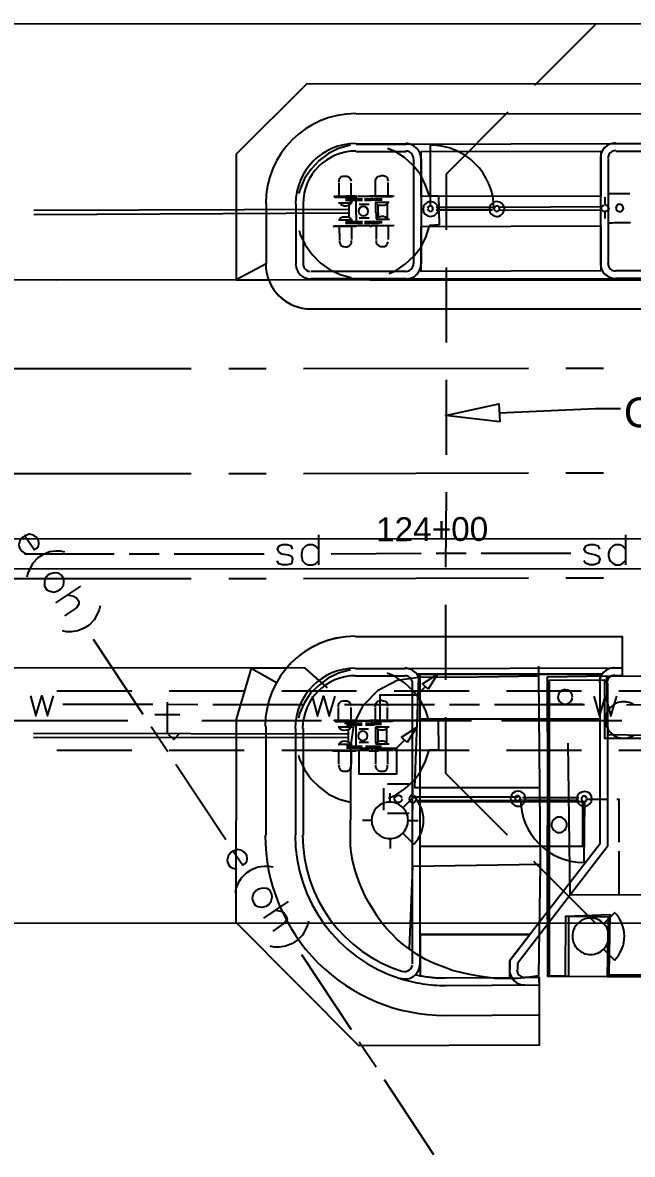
# Model space of a CAD drawing. Header units: feet. Extents: x 0 to 650, y -1 to 438.
# Drawn here: x 333.6 to 374.3, y 219.2 to 294.7 of the extents above; entities that cross this region are included whole.
import ezdxf

# ---------------------------------------------------------------- set-up
doc = ezdxf.new("R2010")
doc.units = ezdxf.units.FT
for name, color, linetype in [('AGUA', 5, 'CONTINUOUS'), ('ANOTACION', 8, 'CONTINUOUS'), ('DIGITALIZADO', 7, 'CONTINUOUS'), ('DRENAJE_PLUVIAL', 3, 'CONTINUOUS'), ('EJE_VIA', 7, 'CONTINUOUS'), ('ELECTRICO_AEREO', 1, 'CONTINUOUS'), ('ESTRUCTURAS', 7, 'CONTINUOUS'), ('METRO_RW', 140, 'CONTINUOUS'), ('TELECOM', 30, 'CONTINUOUS'), ('TOPO', 8, 'CONTINUOUS')]:
    doc.layers.add(name, color=color, linetype=linetype)
doc.styles.add('CAD_TEXT', font='Arial')

msp = doc.modelspace()

# ---------------------------------------------------------------- linework, layer by layer
at = {"layer": 'AGUA'}
for p, q in [((336.267, 249.2), (342.267, 249.2)), ((343.267, 249.2), (345.267, 249.167)), ((346.267, 249.167), (352.267, 249.167)), ((355.067, 249.167), (361.067, 249.167)), ((362.067, 249.167), (364.067, 249.167)), ((365.067, 249.167), (371.067, 249.167)), ((373.867, 249.167), (379.867, 249.133))]:
    msp.add_line(p, q, dxfattribs=at)
for points in [[(334.1, 249.767), (334.467, 248.433), (334.867, 249.767), (335.233, 248.433), (335.633, 249.767)], [(352.9, 249.733), (353.267, 248.4), (353.667, 249.733), (354.033, 248.4), (354.433, 249.733)], [(371.7, 249.733), (372.067, 248.4), (372.467, 249.733), (372.833, 248.4), (373.233, 249.733)]]:
    msp.add_lwpolyline(points, dxfattribs=at)
at = {"layer": 'ANOTACION'}
for points in [[(365.433, 268.033), (361.8, 268.467), (365.367, 269.233), (365.433, 268.033)], [(365.4, 268.633), (371.8, 268.933), (373.467, 268.933)]]:
    msp.add_lwpolyline(points, dxfattribs=at)
at = {"layer": 'DIGITALIZADO'}
msp.add_line((371.233, 242.867), (372.633, 242.867), dxfattribs=at)
for points in [[(373.233, 242.867), (373.367, 242.867), (373.367, 241.5), (373.367, 240)], [(373.367, 239.4), (373.367, 237.9), (373.367, 236.5)]]:
    msp.add_lwpolyline(points, dxfattribs=at)
at = {"layer": 'DRENAJE_PLUVIAL'}
for p, q in [((353.333, 260.5), (353.333, 258.5)), ((373.8, 260.5), (373.8, 258.5)), ((259.333, 260.2), (531.467, 260.333)), ((333.7, 259.233), (339.7, 259.233)), ((340.7, 259.233), (342.7, 259.233)), ((343.7, 259.233), (349.7, 259.233)), ((354.167, 259.233), (360.167, 259.267)), ((361.167, 259.267), (363.167, 259.267)), ((364.167, 259.267), (370.167, 259.267)), ((259.333, 258.2), (531.467, 258.333))]:
    msp.add_line(p, q, dxfattribs=at)
for points in [[(351.6, 259.533), (351.533, 259.733), (351.233, 259.833), (350.933, 259.833), (350.667, 259.733), (350.567, 259.533), (350.667, 259.333), (350.867, 259.233), (351.333, 259.167), (351.533, 259.067), (351.6, 258.867), (351.533, 258.567), (351.233, 258.5), (350.933, 258.5), (350.667, 258.567), (350.567, 258.767)], [(353.333, 259.533), (353.133, 259.733), (352.933, 259.833), (352.667, 259.833), (352.467, 259.733), (352.267, 259.533), (352.2, 259.233), (352.2, 259.067), (352.267, 258.767), (352.467, 258.567), (352.667, 258.5), (352.933, 258.5), (353.133, 258.567), (353.333, 258.767)], [(372.1, 259.533), (372, 259.733), (371.7, 259.833), (371.433, 259.833), (371.133, 259.733), (371.033, 259.533), (371.133, 259.367), (371.333, 259.267), (371.8, 259.167), (372, 259.067), (372.1, 258.867), (372, 258.6), (371.7, 258.5), (371.433, 258.5), (371.133, 258.6), (371.033, 258.767)], [(373.8, 259.533), (373.633, 259.733), (373.433, 259.833), (373.133, 259.833), (372.967, 259.733), (372.767, 259.533), (372.667, 259.267), (372.667, 259.067), (372.767, 258.767), (372.967, 258.6), (373.133, 258.5), (373.433, 258.5), (373.633, 258.6), (373.8, 258.767)]]:
    msp.add_lwpolyline(points, dxfattribs=at)
at = {"layer": 'EJE_VIA'}
for p, q in [((411.233, 288.6), (355.833, 288.567)), ((355.833, 286.567), (359.167, 286.567)), ((359.167, 286.567), (355.833, 286.567)), ((359.167, 286.567), (373.167, 286.6)), ((373.167, 286.6), (411.233, 286.6)), ((355.833, 286.067), (359.167, 286.067)), ((359.667, 285.567), (359.667, 278.567)), ((360.167, 285.567), (360.167, 278.567)), ((372.167, 278.6), (372.167, 285.6)), ((372.667, 278.6), (372.667, 285.6)), ((373.167, 286.1), (411.233, 286.1)), ((349.833, 282.6), (349.833, 278.567)), ((351.833, 278.567), (351.833, 282.567)), ((352.333, 278.567), (352.333, 282.567)), ((360.167, 281.067), (372.167, 281.1)), ((349.833, 278.567), (347.833, 277.5)), ((359.167, 278.067), (352.833, 278.067)), ((411.233, 278.1), (373.167, 278.1)), ((347.833, 277.5), (350.033, 277.5)), ((359.167, 277.567), (352.833, 277.567)), ((359.167, 277.567), (373.167, 277.6)), ((411.233, 277.6), (373.167, 277.6)), ((352.833, 275.567), (411.233, 275.6)), ((352.833, 275.567), (411.233, 275.6)), ((344.833, 264.567), (331.833, 264.567)), ((349.833, 264.567), (347.333, 264.567)), ((367.333, 264.6), (352.333, 264.567)), ((372.333, 264.6), (369.833, 264.6)), ((373.6, 253.7), (355.8, 253.7)), ((351.267, 251.6), (348.833, 251.6)), ((348.833, 251.6), (350.567, 250.633)), ((359.1, 251.567), (355.8, 251.567)), ((373.1, 251.6), (359.1, 251.567)), ((373.6, 251.6), (373.1, 251.6)), ((359.1, 251.067), (355.8, 251.067)), ((372.3, 251.2), (359.9, 251.2)), ((373.6, 251.1), (373.1, 251.1)), ((359.6, 231.867), (359.6, 250.567)), ((360.1, 231.867), (360.1, 250.567)), ((372.1, 250.6), (372.1, 239.867)), ((372.6, 250.6), (372.6, 239.7)), ((368.667, 249.2), (370.933, 249.2)), ((349.8, 247.7), (349.8, 240.467)), ((372.1, 248.2), (360.1, 248.2)), ((351.8, 247.567), (351.8, 240.467)), ((352.3, 247.567), (352.3, 240.467)), ((372.1, 239.867), (366.1, 232.1)), ((372.6, 239.7), (366.6, 231.9)), ((360.1, 233.833), (367.433, 233.833)), ((366.1, 232.1), (366.1, 231.467)), ((366.6, 231.9), (366.6, 231.467)), ((361.8, 230.933), (366.233, 230.967)), ((361.8, 230.933), (366.1, 230.967)), ((361.8, 230.433), (368.033, 230.467)), ((368.067, 230.967), (367.1, 230.967)), ((361.8, 228.433), (368.033, 228.467))]:
    msp.add_line(p, q, dxfattribs=at)
for points in [[(411.233, 290.6), (352.533, 290.567), (347.833, 285.9), (347.833, 277.5), (350.033, 277.5)], [(355.813, 288.6), (355.199, 288.569), (354.602, 288.477), (354.026, 288.329), (353.473, 288.127), (352.948, 287.873), (352.452, 287.572), (351.99, 287.226), (351.563, 286.838), (351.175, 286.411), (350.828, 285.949), (350.527, 285.453), (350.274, 284.928), (350.071, 284.375), (349.923, 283.799), (349.831, 283.203), (349.8, 282.588)], [(355.814, 286.6), (355.404, 286.579), (355.006, 286.518), (354.621, 286.419), (354.252, 286.284), (353.902, 286.115), (353.571, 285.914), (353.262, 285.683), (352.977, 285.424), (352.718, 285.139), (352.487, 284.83), (352.285, 284.499), (352.116, 284.148), (351.981, 283.78), (351.882, 283.395), (351.821, 282.997), (351.8, 282.586)], [(360.167, 285.584), (360.161, 285.688), (360.146, 285.789), (360.087, 285.98), (359.993, 286.152), (359.868, 286.303), (359.718, 286.427), (359.545, 286.52), (359.354, 286.579), (359.253, 286.595), (359.149, 286.6)], [(373.149, 286.633), (373.046, 286.628), (372.945, 286.613), (372.754, 286.553), (372.581, 286.459), (372.431, 286.335), (372.307, 286.185), (372.213, 286.012), (372.154, 285.821), (372.139, 285.72), (372.133, 285.616)], [(355.815, 286.1), (355.455, 286.082), (355.107, 286.028), (354.77, 285.942), (354.447, 285.823), (354.14, 285.675), (353.85, 285.499), (353.58, 285.297), (353.33, 285.07), (353.103, 284.821), (352.901, 284.55), (352.725, 284.261), (352.577, 283.954), (352.459, 283.631), (352.372, 283.294), (352.318, 282.945), (352.3, 282.586)], [(359.667, 285.584), (359.656, 285.688), (359.604, 285.83), (359.515, 285.949), (359.396, 286.038), (359.254, 286.09), (359.15, 286.1)], [(360.167, 286.067), (372.167, 286.1), (372.167, 283.1), (360.167, 283.067), (360.167, 286.067)], [(373.15, 286.133), (373.046, 286.123), (372.903, 286.071), (372.784, 285.982), (372.696, 285.863), (372.644, 285.72), (372.633, 285.616)], [(360.167, 281.067), (372.167, 281.1), (372.167, 278.1), (360.167, 278.067), (360.167, 281.067)], [(372.133, 278.616), (372.139, 278.512), (372.154, 278.411), (372.213, 278.22), (372.307, 278.048), (372.432, 277.897), (372.582, 277.773), (372.755, 277.68), (372.946, 277.621), (373.047, 277.605), (373.151, 277.6)], [(372.633, 278.616), (372.644, 278.512), (372.696, 278.37), (372.785, 278.251), (372.904, 278.162), (373.046, 278.11), (373.15, 278.1)], [(349.8, 278.586), (349.804, 278.436), (349.815, 278.287), (349.833, 278.14), (349.858, 277.994), (349.891, 277.85), (349.93, 277.707), (349.976, 277.568), (350.029, 277.43), (350.089, 277.295), (350.155, 277.164), (350.227, 277.035), (350.306, 276.91), (350.392, 276.789), (350.483, 276.672), (350.58, 276.559), (350.683, 276.45), (350.792, 276.347), (350.905, 276.25), (351.022, 276.159), (351.143, 276.073), (351.268, 275.994), (351.397, 275.922), (351.528, 275.856), (351.663, 275.796), (351.8, 275.743), (351.94, 275.697), (352.082, 275.657), (352.227, 275.625), (352.373, 275.6), (352.52, 275.581), (352.669, 275.57), (352.818, 275.567)], [(351.8, 278.584), (351.805, 278.484), (351.831, 278.336), (351.877, 278.195), (351.944, 278.062), (352.03, 277.939), (352.134, 277.83), (352.253, 277.737), (352.382, 277.664), (352.521, 277.61), (352.667, 277.578), (352.817, 277.567)], [(352.3, 278.584), (352.31, 278.482), (352.349, 278.363), (352.417, 278.256), (352.53, 278.153), (352.643, 278.097), (352.766, 278.069)], [(359.15, 278.067), (359.254, 278.077), (359.397, 278.129), (359.516, 278.218), (359.604, 278.337), (359.656, 278.479), (359.667, 278.584)], [(359.151, 277.567), (359.255, 277.572), (359.355, 277.587), (359.546, 277.647), (359.719, 277.741), (359.869, 277.865), (359.993, 278.015), (360.087, 278.188), (360.146, 278.379), (360.162, 278.48), (360.167, 278.584)], [(350.005, 277.49), (350.098, 277.277), (350.205, 277.074), (350.326, 276.881), (350.46, 276.7), (350.607, 276.529), (350.766, 276.371), (350.935, 276.226), (351.114, 276.093), (351.303, 275.974), (351.5, 275.869), (351.705, 275.779), (351.917, 275.704), (352.135, 275.644), (352.359, 275.601), (352.587, 275.575), (352.818, 275.567)], [(355.78, 253.733), (355.165, 253.702), (354.568, 253.611), (353.992, 253.462), (353.44, 253.26), (352.915, 253.007), (352.419, 252.706), (351.956, 252.359), (351.529, 251.971), (351.141, 251.545), (350.795, 251.082), (350.494, 250.586), (350.24, 250.061), (350.038, 249.509), (349.89, 248.933), (349.798, 248.336), (349.767, 247.721)], [(355.78, 253.733), (355.453, 253.724), (355.128, 253.698), (354.807, 253.654), (354.49, 253.593), (354.177, 253.515), (353.87, 253.421), (353.569, 253.311), (353.274, 253.185), (352.986, 253.043), (352.706, 252.887), (352.434, 252.715), (352.171, 252.529), (351.918, 252.328), (351.676, 252.113), (351.444, 251.884), (351.224, 251.642)], [(373.6, 251.1), (373.6, 253.7), (355.8, 253.7)], [(351.267, 251.6), (348.833, 251.6), (347.833, 248.2), (347.8, 234.667), (356, 226.433), (368.067, 226.467), (368.067, 230.967)], [(355.781, 251.6), (355.371, 251.579), (354.972, 251.518), (354.588, 251.419), (354.219, 251.284), (353.868, 251.115), (353.537, 250.914), (353.228, 250.683), (352.943, 250.424), (352.684, 250.139), (352.453, 249.83), (352.252, 249.499), (352.083, 249.148), (351.948, 248.78), (351.849, 248.395), (351.788, 247.997), (351.767, 247.586)], [(360.1, 250.584), (360.095, 250.688), (360.079, 250.789), (360.02, 250.98), (359.926, 251.152), (359.802, 251.303), (359.651, 251.427), (359.479, 251.52), (359.288, 251.579), (359.187, 251.595), (359.083, 251.6)], [(373.083, 251.633), (372.979, 251.628), (372.878, 251.613), (372.687, 251.553), (372.514, 251.459), (372.364, 251.335), (372.24, 251.185), (372.146, 251.012), (372.087, 250.821), (372.072, 250.72), (372.067, 250.616)], [(355.781, 251.1), (355.422, 251.082), (355.073, 251.028), (354.737, 250.942), (354.414, 250.823), (354.107, 250.675), (353.817, 250.499), (353.546, 250.297), (353.297, 250.07), (353.07, 249.821), (352.868, 249.55), (352.692, 249.261), (352.544, 248.954), (352.425, 248.631), (352.339, 248.294), (352.285, 247.945), (352.267, 247.586)], [(359.6, 250.584), (359.589, 250.688), (359.538, 250.83), (359.448, 250.949), (359.329, 251.038), (359.187, 251.09), (359.083, 251.1)], [(360.1, 251.2), (372.1, 251.2), (372.1, 248.2), (360.1, 248.2), (360.1, 251.2)], [(373.083, 251.133), (372.979, 251.123), (372.837, 251.071), (372.718, 250.982), (372.629, 250.863), (372.577, 250.72), (372.567, 250.616)], [(370.267, 249.685), (370.245, 249.828), (370.183, 249.955), (370.09, 250.057), (369.97, 250.129), (369.831, 250.164), (369.685, 250.157), (369.552, 250.108), (369.441, 250.024), (369.358, 249.912), (369.31, 249.779), (369.303, 249.633), (369.339, 249.494), (369.411, 249.375), (369.514, 249.282), (369.641, 249.221), (369.785, 249.2), (369.928, 249.222), (370.055, 249.283), (370.157, 249.377), (370.229, 249.496), (370.264, 249.635)], [(360.1, 242.7), (370.933, 242.7), (370.933, 239.7), (360.1, 239.7), (360.1, 242.7)], [(349.767, 240.459), (349.781, 239.863), (349.825, 239.27), (349.897, 238.683), (349.998, 238.102), (350.127, 237.527), (350.284, 236.961), (350.468, 236.404), (350.679, 235.856), (350.917, 235.32), (351.18, 234.795), (351.469, 234.283), (351.784, 233.786), (352.123, 233.303), (352.487, 232.836), (352.874, 232.386), (353.285, 231.954), (353.718, 231.542), (354.168, 231.155), (354.634, 230.791), (355.117, 230.452), (355.615, 230.137), (356.126, 229.848), (356.651, 229.584), (357.187, 229.347), (357.735, 229.136), (358.292, 228.952), (358.859, 228.795), (359.433, 228.665), (360.014, 228.564), (360.602, 228.491), (361.194, 228.448), (361.79, 228.433)], [(351.767, 240.458), (351.799, 239.643), (351.896, 238.843), (352.055, 238.061), (352.274, 237.3), (352.551, 236.563), (352.884, 235.853), (353.27, 235.173), (353.707, 234.525), (354.193, 233.914), (354.726, 233.341), (355.304, 232.811), (355.924, 232.325), (356.584, 231.888), (357.282, 231.501), (358.016, 231.169), (358.783, 230.893)], [(352.267, 240.457), (352.297, 239.683), (352.389, 238.923), (352.54, 238.181), (352.749, 237.457), (353.012, 236.757), (353.328, 236.082), (353.695, 235.436), (354.11, 234.821), (354.572, 234.24), (355.078, 233.696), (355.627, 233.192), (356.216, 232.731), (356.843, 232.315), (357.507, 231.948), (358.204, 231.632), (358.933, 231.37)], [(366.1, 230.967), (366.1, 232.1), (367.433, 233.833), (360.1, 233.833), (360.1, 231.1)], [(358.779, 230.913), (358.896, 230.884), (359.014, 230.869), (359.133, 230.868), (359.25, 230.88), (359.365, 230.907), (359.477, 230.946), (359.584, 230.998), (359.685, 231.064), (359.82, 231.183), (359.931, 231.322), (359.991, 231.424), (360.038, 231.533), (360.072, 231.646), (360.093, 231.764), (360.1, 231.884)], [(358.929, 231.39), (359.048, 231.368), (359.168, 231.374), (359.283, 231.407), (359.389, 231.467), (359.497, 231.574), (359.557, 231.677), (359.592, 231.792)], [(359.795, 231.143), (359.918, 231.118), (360.042, 231.094), (360.165, 231.072), (360.289, 231.051), (360.413, 231.032), (360.537, 231.015), (360.662, 231), (360.787, 230.986), (360.911, 230.973), (361.036, 230.963), (361.162, 230.954), (361.287, 230.946), (361.412, 230.941), (361.538, 230.936), (361.663, 230.934), (361.789, 230.933)], [(360.092, 231.085), (360.197, 231.066), (360.302, 231.049), (360.408, 231.033), (360.513, 231.018), (360.619, 231.005), (360.725, 230.992), (360.831, 230.981), (360.937, 230.971), (361.043, 230.962), (361.149, 230.954), (361.256, 230.948), (361.362, 230.943), (361.469, 230.938), (361.576, 230.936), (361.682, 230.934), (361.789, 230.933)], [(366.067, 231.483), (366.072, 231.379), (366.087, 231.278), (366.147, 231.087), (366.241, 230.914), (366.365, 230.764), (366.515, 230.64), (366.688, 230.546), (366.879, 230.487), (366.98, 230.472), (367.084, 230.467)], [(366.567, 231.483), (366.577, 231.379), (366.629, 231.237), (366.718, 231.118), (366.837, 231.029), (366.98, 230.977), (367.084, 230.967)], [(358.783, 230.893), (358.966, 230.838), (359.15, 230.786), (359.334, 230.737), (359.52, 230.692), (359.706, 230.651), (359.893, 230.613), (360.08, 230.579), (360.269, 230.548), (360.457, 230.521), (360.646, 230.498), (360.836, 230.478), (361.026, 230.462), (361.216, 230.449), (361.407, 230.44), (361.598, 230.435), (361.789, 230.433)]]:
    msp.add_lwpolyline(points, dxfattribs=at)
at = {"layer": 'ELECTRICO_AEREO'}
for p, q in [((335.8, 255.967), (337.467, 257.067)), ((338.3, 253.533), (341.6, 248.533)), ((342.167, 247.7), (343.267, 246.033)), ((343.8, 245.2), (347.133, 240.167)), ((349.667, 234.933), (351.333, 236.033)), ((352.2, 232.5), (355.5, 227.5)), ((356.033, 226.667), (357.167, 225)), ((357.7, 224.167), (361, 219.167))]:
    msp.add_line(p, q, dxfattribs=at)
for points in [[(333.733, 260.433), (334.367, 259.5), (334.533, 259.6), (334.633, 259.767), (334.667, 259.9), (334.633, 260.133), (334.467, 260.367), (334.3, 260.467), (334.033, 260.533), (333.733, 260.433), (333.6, 260.333), (333.4, 260.1), (333.333, 259.833), (333.367, 259.633), (333.533, 259.4), (333.7, 259.267), (333.967, 259.233)], [(336.4, 259.333), (336.133, 259.4), (335.8, 259.4), (335.367, 259.367), (334.933, 259.167), (334.6, 258.967), (334.267, 258.6), (334.067, 258.233), (333.933, 257.933), (333.867, 257.667)], [(336.167, 257.8), (335.967, 257.933), (335.7, 257.967), (335.433, 257.9), (335.267, 257.8), (335.067, 257.567), (335.033, 257.3), (335.033, 257.067), (335.2, 256.833), (335.4, 256.733), (335.667, 256.667), (335.933, 256.767), (336.1, 256.867), (336.3, 257.1), (336.333, 257.367), (336.333, 257.567), (336.167, 257.8)], [(336.567, 256.5), (336.967, 256.4), (337.167, 256.3), (337.333, 256.067), (337.333, 255.867), (337.167, 255.633), (336.367, 255.1)], [(338.767, 255.767), (338.7, 255.5), (338.567, 255.2), (338.367, 254.833), (338.033, 254.467), (337.7, 254.267), (337.267, 254.1), (336.833, 254.033), (336.5, 254.033), (336.233, 254.1)], [(347.633, 239.4), (348.267, 238.467), (348.433, 238.567), (348.533, 238.733), (348.567, 238.867), (348.533, 239.1), (348.367, 239.333), (348.2, 239.433), (347.933, 239.5), (347.633, 239.4), (347.467, 239.3), (347.3, 239.067), (347.233, 238.8), (347.267, 238.6), (347.4, 238.367), (347.6, 238.267), (347.867, 238.2)], [(350.3, 238.333), (350.033, 238.367), (349.7, 238.367), (349.267, 238.333), (348.8, 238.133), (348.5, 237.933), (348.167, 237.6), (347.933, 237.233), (347.8, 236.9), (347.767, 236.633)], [(350.067, 236.8), (349.867, 236.9), (349.6, 236.933), (349.3, 236.867), (349.167, 236.767), (348.967, 236.533), (348.9, 236.267), (348.933, 236.067), (349.1, 235.8), (349.267, 235.7), (349.533, 235.667), (349.833, 235.733), (350, 235.833), (350.167, 236.067), (350.233, 236.333), (350.2, 236.533), (350.067, 236.8)], [(350.467, 235.467), (350.867, 235.367), (351.033, 235.267), (351.2, 235.033), (351.233, 234.833), (351.033, 234.6), (350.267, 234.067)], [(352.667, 234.733), (352.6, 234.467), (352.467, 234.167), (352.267, 233.8), (351.9, 233.467), (351.6, 233.233), (351.133, 233.067), (350.733, 233), (350.367, 233), (350.1, 233.067)]]:
    msp.add_lwpolyline(points, dxfattribs=at)
at = {"layer": 'ESTRUCTURAS'}
for p, q in [((360.8, 282.4), (360.8, 286.5)), ((361.333, 283.1), (360.733, 283.1)), ((361.333, 283.1), (361.367, 281.167)), ((365.433, 282.367), (372.233, 282.4)), ((355.367, 282.2), (334.333, 282.133)), ((334.333, 281.867), (355.367, 281.967)), ((364.933, 282.333), (361.167, 282.333)), ((364.933, 282.167), (361.167, 282.167)), ((372.233, 282.167), (365.433, 282.133)), ((361.367, 281.167), (360.733, 281.133)), ((361.3, 248.1), (360.7, 248.067)), ((361.3, 248.1), (361.333, 246.133)), ((355.333, 247.2), (334.3, 247.233)), ((334.3, 247), (355.333, 246.967)), ((361.333, 246.133), (360.7, 246.133)), ((358.1, 242.633), (358.1, 243.267)), ((359.7, 243.033), (358.967, 242.3)), ((359.8, 242.767), (366.633, 242.767)), ((366.633, 243), (359.833, 243)), ((366.933, 242.967), (370.7, 242.967)), ((366.933, 242.8), (370.7, 242.8)), ((371.067, 242.7), (371.033, 238.633)), ((356.9, 241.433), (356.267, 241.433)), ((359.333, 241.433), (359.967, 241.433)), ((358.1, 240.2), (358.1, 239.567)), ((359.7, 239.833), (358.967, 240.567)), ((373.1, 235.3), (372.367, 234.567)), ((373.1, 232.1), (372.367, 232.833))]:
    msp.add_line(p, q, dxfattribs=at)
for points in [[(355.467, 286.5), (354.667, 286.267), (354, 285.933), (353.367, 285.467), (352.833, 284.9), (352.4, 284.267), (352.1, 283.567), (352, 283.267)], [(360.733, 283.1), (360.467, 283.833), (360.133, 284.533), (359.633, 285.133), (359.067, 285.667), (358.433, 286.067), (357.933, 286.267)], [(365.033, 282.252), (365.011, 282.687), (364.947, 283.109), (364.842, 283.516), (364.699, 283.906), (364.519, 284.278), (364.306, 284.628), (364.062, 284.955), (363.787, 285.257), (363.485, 285.531), (363.158, 285.775), (362.807, 285.988), (362.436, 286.167), (362.045, 286.31), (361.638, 286.414), (361.216, 286.478), (360.781, 286.5)], [(354.7, 284.033), (354.7, 284.133), (354.733, 284.267), (354.833, 284.4), (354.967, 284.433), (355.1, 284.433), (355.233, 284.433), (355.367, 284.367), (355.467, 284.233), (355.5, 284.1)], [(354.7, 283.067), (354.7, 283.2), (354.7, 283.3), (354.7, 283.433), (354.7, 283.567), (354.7, 283.7), (354.7, 283.833), (354.7, 283.967)], [(355.5, 283.1), (355.5, 283.233), (355.5, 283.333), (355.5, 283.467), (355.5, 283.6), (355.5, 283.7), (355.5, 283.833), (355.5, 283.967)], [(357.133, 284.033), (357.133, 284.133), (357.167, 284.267), (357.267, 284.4), (357.4, 284.433), (357.533, 284.467), (357.667, 284.467), (357.767, 284.433), (357.9, 284.333), (357.933, 284.2), (357.967, 284.1)], [(357.133, 283.1), (357.133, 283.233), (357.133, 283.333), (357.133, 283.467), (357.133, 283.633), (357.133, 283.733), (357.133, 283.867), (357.133, 284)], [(357.967, 283.1), (357.967, 283.233), (357.967, 283.333), (357.967, 283.467), (357.967, 283.633), (357.967, 283.733), (357.967, 283.867), (357.967, 284)], [(372.667, 283.267), (372.767, 283.267), (372.9, 283.267), (373.033, 283.267), (373.167, 283.267), (373.3, 283.267), (373.467, 283.267), (373.567, 283.267), (373.7, 283.267), (373.833, 283.267), (373.967, 283.267), (374.1, 283.267)], [(355.933, 283.067), (355.8, 283.1), (355.667, 283.1), (355.533, 283.1), (355.4, 283.1), (355.267, 283.1), (355.167, 283.1), (355.033, 283.067), (354.9, 283.067), (354.767, 283.067), (354.633, 283.067), (354.5, 283.067), (354.367, 283.067), (354.467, 283.033), (354.6, 283.033)], [(354.633, 283.033), (354.767, 283.033), (354.9, 283.033), (355.1, 283.033), (355.233, 283.033), (355.367, 283.033), (355.5, 283.033), (355.633, 283.033), (355.767, 283.033), (355.9, 283.033)], [(355.6, 282.667), (355.467, 282.667), (355.333, 282.633), (355.2, 282.633), (355.067, 282.633), (354.933, 282.633), (354.8, 282.633), (354.667, 282.633)], [(355.533, 282.667), (355.433, 282.533), (355.3, 282.467), (355.2, 282.433), (355.067, 282.433), (354.933, 282.467), (354.8, 282.533)], [(356.267, 282.9), (356.133, 282.9), (356.033, 282.9), (355.9, 282.9), (355.767, 282.9), (355.633, 282.9), (355.5, 282.9), (355.367, 282.9), (355.233, 282.9), (355.133, 282.9)], [(356.267, 282.8), (356.133, 282.8), (356.033, 282.8), (355.9, 282.8), (355.767, 282.8), (355.633, 282.8), (355.5, 282.8), (355.367, 282.8), (355.233, 282.8), (355.133, 282.8)], [(355.367, 281.667), (355.367, 282.2), (355.367, 282.5)], [(355.867, 281.367), (355.867, 281.5), (355.867, 281.633), (355.867, 281.767), (355.833, 281.9), (355.833, 282.067), (355.833, 282.2), (355.833, 282.333), (355.833, 282.467), (355.833, 282.6), (355.833, 282.733)], [(356.733, 283.067), (356.6, 283.067), (356.467, 283.067), (356.333, 283.067), (356.2, 283.067), (356.067, 283.067), (355.967, 283.067)], [(356, 282.082), (356.025, 281.959), (356.094, 281.859), (356.194, 281.791), (356.318, 281.767), (356.441, 281.792), (356.541, 281.86), (356.609, 281.961), (356.633, 282.084), (356.608, 282.208), (356.54, 282.308), (356.439, 282.376), (356.316, 282.4), (356.192, 282.375), (356.092, 282.306), (356.024, 282.206), (356, 282.082)], [(356.7, 282.533), (356.567, 282.533), (356.433, 282.533), (356.3, 282.533), (356.167, 282.533), (356.033, 282.533)], [(357.567, 282.9), (357.433, 282.9), (357.3, 282.9), (357.167, 282.9), (357.033, 282.9), (356.9, 282.9), (356.8, 282.9), (356.667, 282.9), (356.533, 282.9), (356.4, 282.9)], [(357.567, 282.833), (357.433, 282.833), (357.3, 282.833), (357.167, 282.833), (357.033, 282.833), (356.9, 282.833), (356.8, 282.8), (356.667, 282.8), (356.533, 282.8), (356.4, 282.8)], [(358.367, 283.067), (358.233, 283.1), (358.1, 283.1), (357.967, 283.1), (357.833, 283.1), (357.667, 283.1), (357.533, 283.1), (357.4, 283.1), (357.267, 283.1), (357.133, 283.1), (357, 283.1), (356.867, 283.1), (356.733, 283.1), (356.867, 283.067), (356.967, 283.067)], [(357.067, 283.067), (357.2, 283.067), (357.333, 283.067), (357.467, 283.067), (357.6, 283.067), (357.733, 283.067), (357.867, 283.067), (358, 283.067), (358.133, 283.067), (358.267, 283.067)], [(358.033, 282.667), (357.9, 282.667), (357.767, 282.667), (357.667, 282.667), (357.5, 282.667), (357.367, 282.667), (357.233, 282.667), (357.1, 282.667)], [(357.133, 282.667), (357.133, 282.533), (357.133, 282.433), (357.133, 282.3), (357.133, 282.167), (357.133, 282.033), (357.167, 281.933), (357.167, 281.8), (357.167, 281.667), (357.167, 281.567)], [(357.967, 282.667), (357.867, 282.533), (357.733, 282.467), (357.633, 282.467), (357.5, 282.467), (357.367, 282.467), (357.233, 282.567)], [(357.333, 281.667), (357.333, 281.8), (357.333, 281.933), (357.3, 282.067), (357.3, 282.2), (357.3, 282.333), (357.3, 282.467)], [(357.9, 282.6), (357.9, 282.467), (357.9, 282.367), (357.9, 282.233), (357.9, 282.1), (357.9, 282), (357.9, 281.867), (357.9, 281.733), (357.9, 281.6)], [(360.3, 282.233), (360.333, 282.033), (360.433, 281.9), (360.6, 281.767), (360.8, 281.733), (360.967, 281.767), (361.067, 281.8), (361.2, 281.933), (361.3, 282.1), (361.3, 282.3), (361.267, 282.467), (361.133, 282.6), (360.967, 282.7), (360.767, 282.733), (360.6, 282.7), (360.433, 282.567), (360.333, 282.433), (360.3, 282.233)], [(360.6, 282.249), (360.632, 282.147), (360.747, 282.07), (360.856, 282.081), (360.959, 282.196), (360.958, 282.305), (360.87, 282.412), (360.764, 282.432), (360.653, 282.379), (360.601, 282.268)], [(364.733, 282.233), (364.767, 282.033), (364.867, 281.9), (365.033, 281.767), (365.2, 281.733), (365.3, 281.733), (365.467, 281.8), (365.633, 281.933), (365.7, 282.1), (365.733, 282.3), (365.667, 282.467), (365.567, 282.6), (365.4, 282.7), (365.2, 282.733), (365, 282.7), (364.867, 282.567), (364.767, 282.433), (364.733, 282.233)], [(365.033, 282.249), (365.065, 282.147), (365.181, 282.07), (365.289, 282.081), (365.392, 282.196), (365.392, 282.305), (365.303, 282.412), (365.197, 282.432), (365.086, 282.379), (365.034, 282.268)], [(372.433, 282.533), (372.567, 282.5), (372.633, 282.4), (372.7, 282.267), (372.633, 282.133), (372.5, 282.067), (372.367, 282.067), (372.233, 282.167), (372.2, 282.3), (372.233, 282.433), (372.367, 282.5)], [(372.433, 283.033), (372.433, 282.9), (372.433, 282.8), (372.433, 282.667), (372.433, 282.533)], [(373.167, 282.3), (373.2, 282.167), (373.367, 282.067), (373.5, 282.067), (373.6, 282.133), (373.667, 282.267), (373.633, 282.4), (373.567, 282.5), (373.467, 282.533), (373.3, 282.533), (373.2, 282.433), (373.167, 282.3)], [(355.533, 281.5), (355.433, 281.633), (355.3, 281.7), (355.2, 281.7), (355.067, 281.7), (354.933, 281.7), (354.8, 281.633), (354.733, 281.533)], [(356.7, 281.633), (356.567, 281.633), (356.433, 281.633), (356.3, 281.633), (356.167, 281.633), (356.033, 281.633)], [(357.967, 281.533), (357.9, 281.633), (357.767, 281.7), (357.667, 281.733), (357.533, 281.733), (357.4, 281.7), (357.267, 281.667), (357.2, 281.567)], [(372.433, 282.067), (372.433, 281.967), (372.433, 281.833), (372.433, 281.7), (372.433, 281.6)], [(355.933, 281.1), (355.8, 281.067), (355.667, 281.067), (355.533, 281.067), (355.4, 281.067), (355.233, 281.067), (355.1, 281.067), (354.967, 281.067), (354.833, 281.067), (354.7, 281.067), (354.567, 281.067), (354.433, 281.067), (354.333, 281.067), (354.433, 281.1), (354.567, 281.1)], [(354.633, 281.1), (354.767, 281.1), (354.9, 281.1), (355.033, 281.1), (355.167, 281.1), (355.267, 281.1), (355.4, 281.1), (355.533, 281.1), (355.667, 281.1), (355.8, 281.1), (355.933, 281.133)], [(355.6, 281.5), (355.467, 281.5), (355.333, 281.5), (355.2, 281.5), (355.067, 281.5), (354.933, 281.5), (354.8, 281.5), (354.667, 281.5)], [(354.7, 281.067), (354.7, 280.933), (354.7, 280.8), (354.7, 280.7), (354.733, 280.533), (354.733, 280.4), (354.733, 280.3), (354.733, 280.167)], [(356.267, 281.367), (356.133, 281.367), (356.033, 281.367), (355.9, 281.367), (355.767, 281.367), (355.633, 281.367), (355.5, 281.367), (355.367, 281.367), (355.233, 281.367), (355.133, 281.333)], [(356.267, 281.267), (356.133, 281.267), (356.033, 281.267), (355.9, 281.267), (355.767, 281.267), (355.633, 281.267), (355.5, 281.267), (355.367, 281.267), (355.233, 281.267), (355.133, 281.267)], [(355.533, 281.067), (355.533, 280.933), (355.533, 280.8), (355.533, 280.7), (355.533, 280.567), (355.533, 280.433), (355.533, 280.333), (355.533, 280.2)], [(356.767, 281.1), (356.633, 281.1), (356.5, 281.1), (356.333, 281.1), (356.2, 281.1), (356.067, 281.1), (355.967, 281.1)], [(357.567, 281.367), (357.433, 281.367), (357.3, 281.367), (357.167, 281.367), (357.033, 281.367), (356.9, 281.367), (356.8, 281.367), (356.667, 281.367), (356.533, 281.367), (356.4, 281.367)], [(357.567, 281.3), (357.433, 281.3), (357.3, 281.267), (357.167, 281.267), (357.033, 281.267), (356.9, 281.267), (356.8, 281.267), (356.667, 281.267), (356.533, 281.267), (356.4, 281.267)], [(358.367, 281.133), (358.233, 281.1), (358.1, 281.1), (357.967, 281.1), (357.833, 281.1), (357.7, 281.1), (357.567, 281.1), (357.433, 281.1), (357.3, 281.1), (357.167, 281.1), (357.033, 281.1), (356.9, 281.1), (356.8, 281.067), (356.9, 281.133), (357.033, 281.133)], [(357.1, 281.133), (357.233, 281.133), (357.367, 281.133), (357.533, 281.133), (357.667, 281.133), (357.767, 281.133), (357.9, 281.133), (358.033, 281.133), (358.167, 281.133), (358.3, 281.133)], [(358.067, 281.533), (357.933, 281.533), (357.8, 281.533), (357.7, 281.533), (357.567, 281.533), (357.433, 281.533), (357.3, 281.533), (357.167, 281.533)], [(357.167, 281.1), (357.167, 280.967), (357.167, 280.833), (357.167, 280.733), (357.167, 280.6), (357.167, 280.467), (357.167, 280.333), (357.167, 280.2)], [(357.967, 281.1), (357.967, 280.967), (357.967, 280.833), (357.967, 280.733), (357.967, 280.6), (357.967, 280.467), (357.967, 280.333), (357.967, 280.2)], [(358.033, 277.933), (358.5, 278.133), (359.133, 278.567), (359.7, 279.1), (360.167, 279.7), (360.5, 280.4), (360.733, 281.133)], [(372.7, 281.3), (372.8, 281.3), (372.933, 281.3), (373.067, 281.333), (373.2, 281.333), (373.333, 281.333), (373.5, 281.333), (373.6, 281.333), (373.733, 281.333), (373.867, 281.333), (374, 281.333), (374.133, 281.333)], [(352.033, 280.8), (352.1, 280.533), (352.433, 279.833), (352.9, 279.2), (353.433, 278.633), (354.067, 278.2), (354.767, 277.867), (355.5, 277.667)], [(354.733, 280.133), (354.733, 280), (354.767, 279.9), (354.867, 279.767), (355, 279.733), (355.133, 279.7), (355.233, 279.7), (355.367, 279.767), (355.5, 279.9), (355.533, 280), (355.533, 280.133)], [(357.167, 280.133), (357.167, 280), (357.2, 279.9), (357.333, 279.8), (357.467, 279.733), (357.6, 279.733), (357.733, 279.733), (357.867, 279.8), (357.933, 279.933), (357.967, 280.033)], [(355.467, 251.5), (354.667, 251.267), (353.967, 250.933), (353.367, 250.467), (352.8, 249.933), (352.367, 249.267), (352.067, 248.567), (352, 248.267)], [(360.7, 248.067), (360.467, 248.833), (360.1, 249.5), (359.633, 250.1), (359.067, 250.633), (358.4, 251.067), (357.9, 251.267)], [(360.633, 250.2), (360.267, 250.567), (361.267, 251.2), (360.633, 250.2)], [(360.433, 250.367), (359.933, 249.833), (359.933, 248.1), (357.433, 248.1), (357.433, 249.833), (359.933, 249.833)], [(354.667, 249.033), (354.667, 249.133), (354.7, 249.267), (354.833, 249.4), (354.967, 249.433), (355.1, 249.433), (355.233, 249.433), (355.367, 249.367), (355.467, 249.233), (355.5, 249.1)], [(357.133, 249.033), (357.133, 249.133), (357.167, 249.267), (357.267, 249.4), (357.4, 249.433), (357.533, 249.467), (357.667, 249.433), (357.767, 249.4), (357.9, 249.3), (357.933, 249.167), (357.933, 249.067)], [(374.361, 249.161), (374.26, 249.221), (374.154, 249.272), (374.042, 249.313), (373.925, 249.343), (373.804, 249.361), (373.68, 249.367), (373.555, 249.36), (373.435, 249.341), (373.318, 249.311), (373.207, 249.27), (373.1, 249.218), (373, 249.157), (372.821, 249.008), (372.672, 248.827), (372.612, 248.727), (372.561, 248.62), (372.52, 248.508), (372.491, 248.392), (372.473, 248.271), (372.467, 248.146), (372.473, 248.022), (372.492, 247.901), (372.522, 247.785), (372.564, 247.673), (372.615, 247.567), (372.676, 247.467), (372.825, 247.287), (373.006, 247.139), (373.106, 247.078), (373.213, 247.028), (373.325, 246.987), (373.442, 246.957), (373.562, 246.939), (373.687, 246.933), (373.811, 246.94), (373.932, 246.959), (374.048, 246.989), (374.16, 247.03), (374.266, 247.082), (374.366, 247.143)], [(354.667, 248.1), (354.667, 248.233), (354.667, 248.333), (354.667, 248.467), (354.667, 248.6), (354.667, 248.7), (354.667, 248.833), (354.667, 248.967)], [(355.5, 248.1), (355.5, 248.233), (355.5, 248.333), (355.5, 248.467), (355.5, 248.6), (355.5, 248.7), (355.5, 248.833), (355.5, 248.967)], [(357.133, 248.1), (357.133, 248.233), (357.133, 248.333), (357.133, 248.467), (357.133, 248.6), (357.133, 248.7), (357.133, 248.833), (357.133, 248.967)], [(357.933, 248.1), (357.933, 248.233), (357.933, 248.333), (357.933, 248.467), (357.933, 248.6), (357.933, 248.7), (357.933, 248.833), (357.933, 248.967)], [(355.9, 248.067), (355.767, 248.1), (355.633, 248.1), (355.5, 248.1), (355.367, 248.1), (355.233, 248.1), (355.133, 248.1), (355, 248.1), (354.867, 248.1), (354.733, 248.1), (354.6, 248.1), (354.467, 248.1), (354.367, 248.1), (354.467, 248.033), (354.6, 248.033)], [(354.6, 248.033), (354.733, 248.033), (354.867, 248.033), (355, 248.033), (355.133, 248.067), (355.233, 248.067), (355.367, 248.067), (355.5, 248.067), (355.633, 248.067), (355.767, 248.067), (355.9, 248.067)], [(355.567, 247.667), (355.433, 247.667), (355.3, 247.667), (355.2, 247.667), (355.033, 247.667), (354.9, 247.667), (354.767, 247.667), (354.633, 247.667)], [(355.5, 247.667), (355.4, 247.533), (355.267, 247.467), (355.167, 247.467), (355.033, 247.433), (354.9, 247.467), (354.767, 247.533), (354.667, 247.667)], [(356.233, 247.9), (356.1, 247.9), (356, 247.9), (355.867, 247.9), (355.733, 247.9), (355.6, 247.9), (355.467, 247.9), (355.333, 247.9), (355.2, 247.9), (355.067, 247.9)], [(356.233, 247.8), (356.1, 247.8), (356, 247.8), (355.867, 247.8), (355.733, 247.8), (355.6, 247.8), (355.467, 247.8), (355.333, 247.8), (355.2, 247.8)], [(355.833, 246.367), (355.833, 246.5), (355.833, 246.6), (355.833, 246.733), (355.833, 246.867), (355.833, 247), (355.833, 247.1), (355.833, 247.233), (355.833, 247.367), (355.833, 247.467), (355.833, 247.6), (355.833, 247.733)], [(356.7, 248.067), (356.567, 248.067), (356.433, 248.067), (356.3, 248.067), (356.167, 248.067), (356.033, 248.067), (355.9, 248.067)], [(357.533, 247.9), (357.4, 247.9), (357.267, 247.9), (357.133, 247.9), (357, 247.9), (356.867, 247.9), (356.733, 247.9), (356.6, 247.9), (356.467, 247.9)], [(357.533, 247.833), (357.4, 247.833), (357.267, 247.833), (357.133, 247.833), (357, 247.8), (356.867, 247.8), (356.733, 247.8), (356.6, 247.8), (356.467, 247.8)], [(358.333, 248.067), (358.2, 248.1), (358.067, 248.1), (357.933, 248.1), (357.8, 248.1), (357.7, 248.1), (357.5, 248.1), (357.367, 248.1), (357.233, 248.1), (357.1, 248.1), (356.967, 248.1), (356.867, 248.1), (356.733, 248.1), (356.867, 248.067), (356.967, 248.067)], [(357.033, 248.067), (357.167, 248.067), (357.3, 248.067), (357.433, 248.067), (357.567, 248.067), (357.733, 248.067), (357.867, 248.067), (358, 248.067), (358.133, 248.067), (358.267, 248.067)], [(358.033, 247.667), (357.9, 247.667), (357.767, 247.667), (357.667, 247.667), (357.533, 247.667), (357.4, 247.667), (357.267, 247.667), (357.133, 247.667)], [(357.133, 247.667), (357.133, 247.533), (357.133, 247.4), (357.133, 247.267), (357.133, 247.133), (357.133, 247), (357.133, 246.867), (357.133, 246.733), (357.133, 246.6)], [(357.933, 247.667), (357.833, 247.533), (357.7, 247.467), (357.567, 247.467), (357.433, 247.467), (357.3, 247.5), (357.167, 247.6)], [(355.333, 246.667), (355.333, 247.2), (355.333, 247.5)], [(355.967, 247.084), (355.991, 246.96), (356.059, 246.86), (356.16, 246.792), (356.283, 246.767), (356.406, 246.791), (356.507, 246.859), (356.575, 246.96), (356.6, 247.083), (356.575, 247.206), (356.508, 247.307), (356.407, 247.375), (356.284, 247.4), (356.16, 247.375), (356.06, 247.308), (355.992, 247.207), (355.967, 247.084)], [(356.667, 247.533), (356.533, 247.533), (356.4, 247.533), (356.267, 247.533), (356.133, 247.533), (356.033, 247.533)], [(357.3, 246.667), (357.3, 246.8), (357.3, 246.933), (357.3, 247.067), (357.3, 247.2), (357.3, 247.333), (357.3, 247.433)], [(357.867, 247.6), (357.867, 247.467), (357.867, 247.367), (357.867, 247.233), (357.867, 247.1), (357.867, 247), (357.867, 246.867), (357.867, 246.733), (357.867, 246.6)], [(359.233, 246.633), (358.867, 247), (359.867, 247.633), (359.233, 246.633)], [(355.9, 246.1), (355.767, 246.067), (355.633, 246.067), (355.5, 246.067), (355.367, 246.067), (355.2, 246.067), (355.067, 246.067), (354.933, 246.067), (354.8, 246.067), (354.667, 246.067), (354.533, 246.067), (354.4, 246.067), (354.3, 246.067), (354.4, 246.133), (354.533, 246.133)], [(354.6, 246.133), (354.733, 246.133), (354.867, 246.133), (355, 246.133), (355.133, 246.133), (355.233, 246.133), (355.367, 246.133), (355.5, 246.133), (355.633, 246.133), (355.767, 246.133), (355.9, 246.133)], [(355.567, 246.5), (355.433, 246.5), (355.3, 246.5), (355.2, 246.5), (355.033, 246.5), (354.9, 246.5), (354.767, 246.5), (354.633, 246.5)], [(355.5, 246.5), (355.433, 246.6), (355.3, 246.667), (355.2, 246.7), (355.067, 246.733), (354.933, 246.7), (354.8, 246.633), (354.7, 246.533)], [(356.233, 246.367), (356.1, 246.367), (356, 246.367), (355.867, 246.367), (355.733, 246.367), (355.6, 246.367), (355.467, 246.367), (355.333, 246.367), (355.2, 246.367)], [(356.233, 246.267), (356.1, 246.267), (356, 246.267), (355.867, 246.267), (355.733, 246.267), (355.6, 246.267), (355.467, 246.267), (355.333, 246.267), (355.2, 246.267)], [(359.067, 246.8), (358.533, 246.267), (358.533, 244.533), (356.033, 244.533), (356.033, 246.267), (358.533, 246.267)], [(356.667, 246.633), (356.533, 246.633), (356.4, 246.633), (356.267, 246.633), (356.133, 246.633), (356.033, 246.633)], [(357.533, 246.367), (357.4, 246.367), (357.267, 246.367), (357.133, 246.367), (357, 246.367), (356.867, 246.367), (356.733, 246.367), (356.6, 246.367), (356.467, 246.367)], [(357.533, 246.267), (357.4, 246.267), (357.267, 246.267), (357.133, 246.267), (357, 246.267), (356.867, 246.267), (356.733, 246.267), (356.6, 246.267), (356.467, 246.267)], [(358.333, 246.133), (358.2, 246.1), (358.067, 246.1), (357.933, 246.1), (357.8, 246.1), (357.7, 246.1), (357.533, 246.1), (357.4, 246.1), (357.267, 246.067), (357.133, 246.067), (357, 246.067), (356.867, 246.067), (356.733, 246.067), (356.867, 246.133), (356.967, 246.133)], [(357.067, 246.133), (357.2, 246.133), (357.333, 246.133), (357.5, 246.133), (357.667, 246.133), (357.767, 246.133), (357.9, 246.133), (358.033, 246.133), (358.167, 246.133), (358.3, 246.133)], [(357.933, 246.533), (357.867, 246.633), (357.733, 246.7), (357.633, 246.733), (357.5, 246.733), (357.367, 246.7), (357.233, 246.633), (357.133, 246.533)], [(358.033, 246.533), (357.9, 246.533), (357.767, 246.533), (357.667, 246.533), (357.533, 246.533), (357.4, 246.533), (357.267, 246.533), (357.133, 246.533)], [(358, 242.933), (358.467, 243.133), (359.1, 243.567), (359.667, 244.067), (360.133, 244.7), (360.467, 245.4), (360.7, 246.133)], [(352, 245.8), (352.067, 245.533), (352.4, 244.833), (352.833, 244.2), (353.4, 243.667), (354, 243.2), (354.7, 242.867), (355.467, 242.667)], [(354.667, 246.067), (354.667, 245.933), (354.667, 245.8), (354.667, 245.7), (354.667, 245.567), (354.667, 245.433), (354.667, 245.333), (354.667, 245.2)], [(355.5, 246.067), (355.5, 245.933), (355.5, 245.8), (355.5, 245.7), (355.5, 245.567), (355.5, 245.433), (355.5, 245.333), (355.5, 245.2)], [(356.733, 246.1), (356.6, 246.1), (356.467, 246.1), (356.3, 246.1), (356.167, 246.1), (356.033, 246.1), (355.9, 246.1)], [(357.133, 246.067), (357.133, 245.933), (357.133, 245.8), (357.133, 245.7), (357.133, 245.567), (357.133, 245.433), (357.133, 245.333), (357.133, 245.2)], [(357.933, 246.1), (357.933, 245.967), (357.933, 245.833), (357.933, 245.733), (357.933, 245.6), (357.933, 245.467), (357.933, 245.333), (357.933, 245.2)], [(354.667, 245.133), (354.7, 245), (354.733, 244.9), (354.833, 244.767), (354.967, 244.733), (355.1, 244.733), (355.233, 244.733), (355.367, 244.8), (355.467, 244.933), (355.5, 245.067)], [(357.133, 245.133), (357.133, 245), (357.167, 244.9), (357.3, 244.767), (357.433, 244.733), (357.567, 244.733), (357.7, 244.733), (357.8, 244.767), (357.9, 244.9), (357.933, 245), (357.933, 245.133)], [(359.367, 243.867), (359.233, 243.867), (359.1, 243.867), (358.967, 243.867), (358.833, 243.867), (358.7, 243.867), (358.567, 243.867), (358.467, 243.867), (358.333, 243.867), (358.2, 243.867), (358.067, 243.867), (357.933, 243.867)], [(357.667, 243.6), (357.667, 243.467), (357.667, 243.333), (357.667, 243.233), (357.667, 243.1), (357.667, 242.967), (357.667, 242.8), (357.667, 242.667), (357.667, 242.533), (357.667, 242.4), (357.667, 242.267), (357.667, 242.133)], [(358.9, 242.867), (358.833, 242.733), (358.7, 242.633), (358.567, 242.633), (358.467, 242.7), (358.4, 242.867), (358.4, 243), (358.567, 243.1), (358.7, 243.133), (358.833, 243.067), (358.867, 242.933)], [(359.633, 243.133), (359.5, 243.1), (359.4, 242.967), (359.367, 242.833), (359.433, 242.7), (359.567, 242.633), (359.7, 242.633), (359.8, 242.767), (359.867, 242.867), (359.833, 243), (359.7, 243.1)], [(359.6, 243.6), (359.6, 243.467), (359.6, 243.333), (359.6, 243.233), (359.6, 243.1)], [(367.133, 242.9), (367.1, 243.1), (367, 243.233), (366.833, 243.367), (366.667, 243.4), (366.467, 243.367), (366.3, 243.267), (366.2, 243.133), (366.133, 242.933), (366.167, 242.767), (366.233, 242.6), (366.4, 242.467), (366.567, 242.4), (366.767, 242.4), (366.933, 242.5), (367.067, 242.633), (367.133, 242.8), (367.133, 242.9)], [(371.567, 242.867), (371.533, 243.067), (371.433, 243.233), (371.267, 243.333), (371.067, 243.367), (370.9, 243.333), (370.733, 243.267), (370.6, 243.1), (370.567, 242.933), (370.567, 242.833), (370.6, 242.633), (370.733, 242.5), (370.9, 242.4), (371.067, 242.367), (371.267, 242.433), (371.4, 242.533), (371.533, 242.7), (371.567, 242.867)], [(359.3, 241.454), (359.293, 241.578), (359.275, 241.699), (359.244, 241.815), (359.203, 241.927), (359.151, 242.033), (359.09, 242.133), (358.941, 242.313), (358.761, 242.461), (358.66, 242.521), (358.554, 242.572), (358.442, 242.613), (358.325, 242.643), (358.204, 242.661), (358.08, 242.667), (357.955, 242.66), (357.835, 242.641), (357.718, 242.611), (357.607, 242.57), (357.5, 242.518), (357.4, 242.457), (357.221, 242.308), (357.072, 242.127), (357.012, 242.027), (356.961, 241.92), (356.92, 241.808), (356.891, 241.692), (356.873, 241.571), (356.867, 241.446), (356.873, 241.322), (356.892, 241.201), (356.922, 241.085), (356.964, 240.973), (357.015, 240.867), (357.076, 240.767), (357.225, 240.587), (357.406, 240.439), (357.506, 240.378), (357.613, 240.328), (357.725, 240.287), (357.842, 240.257), (357.962, 240.239), (358.087, 240.233), (358.211, 240.24), (358.332, 240.259), (358.448, 240.289), (358.56, 240.33), (358.666, 240.382), (358.766, 240.443), (358.946, 240.592), (359.094, 240.773), (359.155, 240.873), (359.206, 240.98), (359.246, 241.092), (359.276, 241.208), (359.294, 241.329), (359.3, 241.454)], [(359.6, 242.633), (359.6, 242.5), (359.6, 242.4), (359.6, 242.267), (359.6, 242.133)], [(359.679, 239.864), (359.833, 240.035), (359.966, 240.217), (360.079, 240.409), (360.171, 240.609), (360.242, 240.816), (360.293, 241.027), (360.324, 241.241), (360.333, 241.456), (360.322, 241.672), (360.291, 241.886), (360.239, 242.097), (360.166, 242.303), (360.073, 242.502), (359.959, 242.693), (359.825, 242.875), (359.67, 243.046)], [(366.8, 242.916), (366.769, 243.019), (366.654, 243.096), (366.546, 243.086), (366.442, 242.971), (366.441, 242.862), (366.529, 242.756), (366.635, 242.734), (366.746, 242.787), (366.799, 242.898)], [(366.8, 242.909), (366.819, 242.475), (366.881, 242.052), (366.983, 241.644), (367.124, 241.253), (367.301, 240.88), (367.511, 240.529), (367.754, 240.2), (368.026, 239.897), (368.327, 239.62), (368.652, 239.374), (369.001, 239.159), (369.372, 238.978), (369.761, 238.832), (370.168, 238.725), (370.59, 238.658), (371.024, 238.633)], [(371.233, 242.883), (371.202, 242.986), (371.087, 243.063), (370.979, 243.052), (370.875, 242.938), (370.875, 242.829), (370.962, 242.722), (371.068, 242.701), (371.179, 242.753), (371.232, 242.864)], [(359.367, 241.9), (359.233, 241.9), (359.1, 241.9), (358.967, 241.9), (358.833, 241.9), (358.7, 241.9), (358.567, 241.9), (358.467, 241.9), (358.333, 241.9), (358.2, 241.9), (358.067, 241.9), (357.933, 241.9)], [(369.9, 241.151), (369.889, 241.256), (369.837, 241.398), (369.748, 241.516), (369.628, 241.605), (369.486, 241.656), (369.382, 241.667), (369.278, 241.656), (369.136, 241.604), (369.017, 241.514), (368.928, 241.395), (368.877, 241.253), (368.867, 241.148), (368.877, 241.044), (368.93, 240.902), (369.019, 240.784), (369.138, 240.695), (369.281, 240.644), (369.385, 240.633), (369.489, 240.644), (369.631, 240.696), (369.75, 240.786), (369.838, 240.905), (369.89, 241.047), (369.9, 241.151)], [(372.7, 233.72), (372.693, 233.845), (372.675, 233.965), (372.644, 234.082), (372.603, 234.193), (372.552, 234.3), (372.49, 234.4), (372.341, 234.579), (372.161, 234.728), (372.06, 234.788), (371.954, 234.839), (371.842, 234.88), (371.725, 234.909), (371.604, 234.927), (371.48, 234.933), (371.355, 234.927), (371.235, 234.908), (371.118, 234.878), (371.007, 234.836), (370.9, 234.785), (370.8, 234.724), (370.621, 234.575), (370.473, 234.394), (370.412, 234.294), (370.361, 234.187), (370.32, 234.075), (370.291, 233.958), (370.273, 233.838), (370.267, 233.713), (370.273, 233.589), (370.292, 233.468), (370.322, 233.352), (370.364, 233.24), (370.415, 233.134), (370.476, 233.034), (370.626, 232.854), (370.806, 232.706), (370.907, 232.645), (371.013, 232.594), (371.125, 232.554), (371.242, 232.524), (371.362, 232.506), (371.487, 232.5), (371.611, 232.507), (371.732, 232.525), (371.848, 232.556), (371.96, 232.597), (372.066, 232.649), (372.167, 232.71), (372.346, 232.859), (372.494, 233.039), (372.555, 233.14), (372.606, 233.246), (372.646, 233.358), (372.676, 233.475), (372.694, 233.596), (372.7, 233.72)], [(373.079, 232.13), (373.233, 232.302), (373.366, 232.484), (373.479, 232.676), (373.571, 232.876), (373.643, 233.082), (373.693, 233.293), (373.724, 233.507), (373.733, 233.723), (373.722, 233.939), (373.691, 234.153), (373.639, 234.363), (373.566, 234.569), (373.473, 234.769), (373.359, 234.96), (373.225, 235.142), (373.07, 235.312)]]:
    msp.add_lwpolyline(points, dxfattribs=at)
at = {"layer": 'METRO_RW'}
for p, q in [((531.467, 294.667), (332.8, 294.567)), ((371.833, 294.567), (367.733, 290.467)), ((365.967, 288.7), (361.833, 284.567)), ((361.833, 284.567), (361.833, 280.833)), ((361.833, 278.333), (361.833, 273.333)), ((344.833, 271.567), (331.833, 271.567)), ((349.833, 271.567), (347.333, 271.567)), ((367.333, 271.6), (352.333, 271.567)), ((372.333, 271.6), (369.833, 271.6)), ((361.833, 270.833), (361.833, 265.833)), ((344.833, 264.567), (331.833, 264.567)), ((349.833, 264.567), (347.333, 264.567)), ((367.333, 264.6), (352.333, 264.567)), ((372.333, 264.6), (369.833, 264.6)), ((361.833, 263.333), (361.8, 258.333)), ((344.833, 257.567), (331.8, 257.567)), ((349.833, 257.567), (347.333, 257.567)), ((367.333, 257.6), (352.333, 257.567)), ((372.333, 257.6), (369.833, 257.6)), ((361.8, 255.833), (361.8, 250.833)), ((361.8, 248.333), (361.8, 244.6)), ((365.933, 240.467), (361.8, 244.6)), ((371.8, 234.6), (367.7, 238.7)), ((531.467, 234.667), (331.767, 234.567))]:
    msp.add_line(p, q, dxfattribs=at)
at = {"layer": 'TELECOM'}
for p, q in [((335.867, 250.1), (340.867, 250.1)), ((343.367, 250.1), (348.367, 250.1)), ((350.867, 250.1), (355.867, 250.1)), ((358.367, 250.1), (363.367, 250.1)), ((365.867, 250.1), (370.867, 250.1)), ((342.4, 248.5), (344.067, 248.5)), ((332.6, 248.1), (340.6, 248.1)), ((345.533, 248.1), (353.533, 248.1)), ((355.533, 248.1), (363.533, 248.1)), ((365.533, 248.1), (373.567, 248.1)), ((340.867, 246.1), (335.867, 246.1)), ((348.367, 246.1), (343.367, 246.1)), ((355.867, 246.1), (350.867, 246.1)), ((363.367, 246.1), (358.367, 246.1)), ((370.867, 246.1), (365.867, 246.1)), ((378.633, 246.1), (373.367, 246.1))]:
    msp.add_line(p, q, dxfattribs=at)
for points in [[(373.367, 250.1), (378.6, 250.1), (378.633, 246.1)], [(343.233, 249.333), (343.233, 247.267), (343.667, 246.833), (344.067, 247.267)]]:
    msp.add_lwpolyline(points, dxfattribs=at)
at = {"layer": 'TOPO'}
msp.add_line((324.733, 277.567), (335.867, 277.5), dxfattribs=at)
for points in [[(379.333, 278.6), (377.633, 277.467), (335.867, 277.5)], [(353.933, 250.3), (352.433, 251.6), (332.233, 251.633)], [(368.067, 230.467), (368.033, 231.067), (368.133, 238.5), (368.1, 243.633), (368.033, 251.1), (368.033, 251.733)], [(368.033, 231.067), (367.567, 231), (367.067, 230.933), (366.6, 230.9), (366.1, 230.9), (365.6, 230.9), (365.133, 230.9), (364.633, 230.967), (364.167, 231.033), (363.533, 231.133), (362.9, 231.267), (362.267, 231.433), (361.633, 231.667), (361.033, 231.9), (360.467, 232.167), (359.9, 232.5), (359.367, 232.867), (358.967, 233.167), (358.567, 233.5), (358.233, 233.867), (357.867, 234.233), (357.533, 234.633), (357.233, 235.067), (356.967, 235.5), (356.7, 235.933), (356.433, 236.4), (356.233, 236.867), (356.033, 237.333), (355.867, 237.833), (355.7, 238.333), (355.6, 238.8), (355.5, 239.3), (355.467, 239.8), (355.5, 246.533), (355.7, 247.9), (356.333, 249.133), (357.3, 250.133), (358.567, 250.8), (360, 251), (363.967, 251.033), (368.033, 251.1)], [(360, 251), (359.733, 243.633), (368.1, 243.633)], [(372.6, 231), (370, 231.033), (368.633, 231.033), (368.6, 238.6), (368.633, 243.633), (368.6, 251.033), (372.533, 251.1), (375.233, 251.067), (418.167, 251.067), (453.433, 251.067), (480.667, 251.067), (515.533, 251.2), (531.467, 251.067)], [(368.733, 231.067), (368.733, 250.8), (372.4, 250.833), (372.4, 246.933), (375.367, 246.933), (375.333, 250.9), (399.933, 250.9), (429.733, 250.9), (464.9, 250.867), (502.2, 250.9), (531.467, 250.967)], [(372.533, 251.1), (372.633, 247.167), (375.233, 247.133), (375.233, 251.067)], [(369.967, 246.6), (370.1, 236.5), (384.167, 236.467)], [(368.133, 238.5), (359.6, 238.367), (359.367, 232.867)], [(368.733, 231.067), (369.8, 231.1), (369.833, 235.067), (372.767, 235.167), (372.7, 231.133), (398.3, 231.133), (434.9, 231.233), (467.567, 231.233), (501.967, 231.333), (531.467, 231.267)], [(395.533, 231), (372.6, 231), (372.667, 235), (370, 235.033), (370, 231.033)]]:
    msp.add_lwpolyline(points, dxfattribs=at)

# ---------------------------------------------------------------- texts
at = {"layer": 'ANOTACION', "style": 'CAD_TEXT'}
for s, height, rotation, p in [('COLA EASEMENT', 1.99071, 0.12662, (373.7, 267.667)), ('124+00', 1.5927, 0.2034, (357.167, 260.067))]:
    msp.add_text(s, height=height, rotation=rotation, dxfattribs=at).set_placement(p)

doc.saveas('drawing.dxf')
